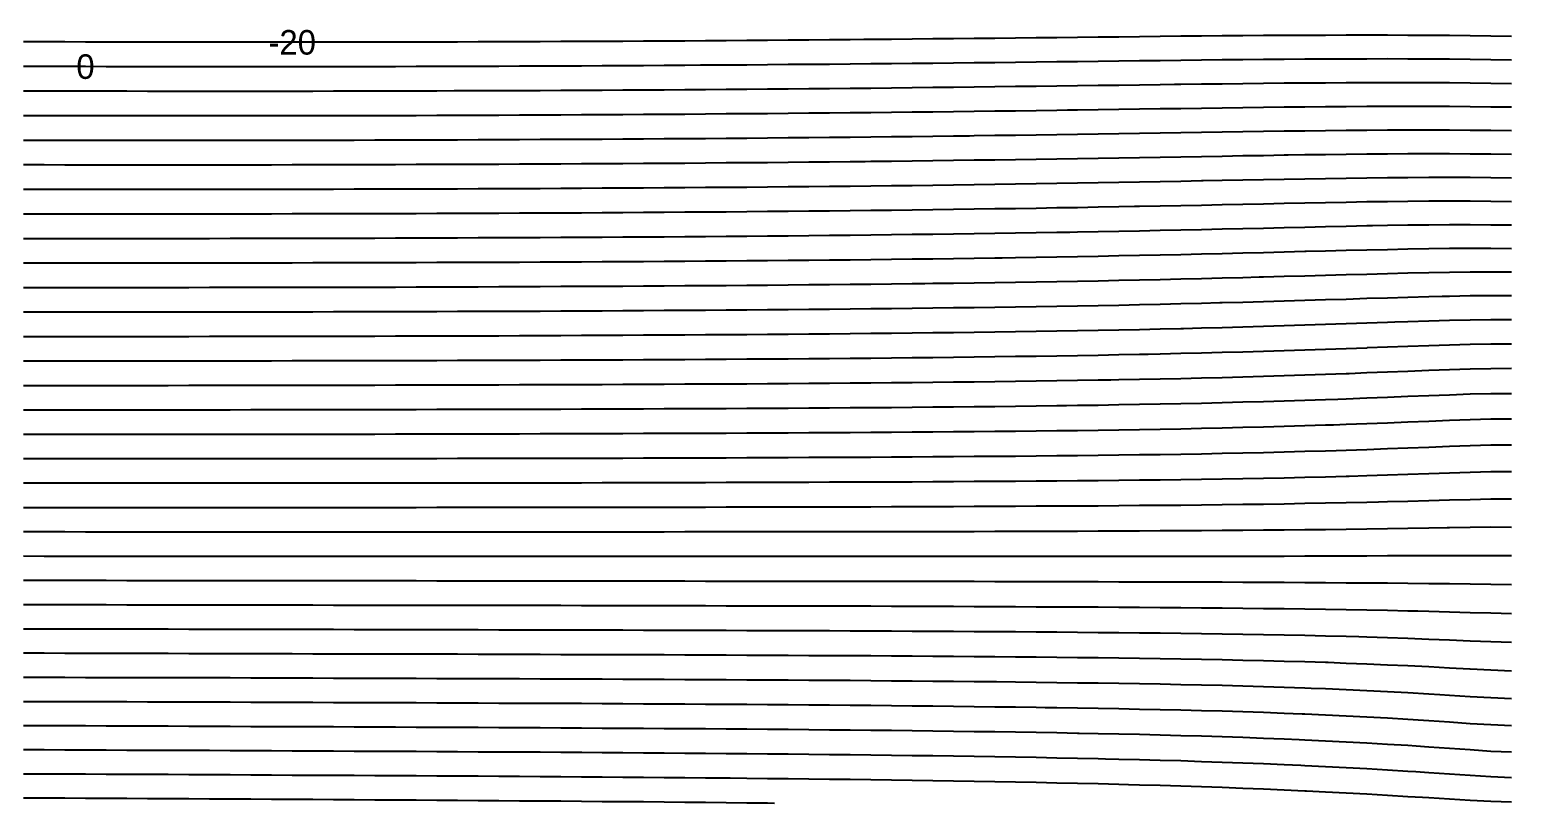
# Model space of a CAD drawing. Header units: metres. Extents: x 3386 to 5486, y 31 to 113.
# Drawn here: x 5334.9 to 5485.6, y 32.7 to 111.4 of the extents above; entities that cross this region are included whole.
import ezdxf
from ezdxf.enums import TextEntityAlignment as Align

# ---------------------------------------------------------------- set-up
doc = ezdxf.new("R2010")
doc.units = ezdxf.units.M
for name, color, linetype in [('Vs_-20', 7, 'Continuous'), ('Vs_0', 7, 'Continuous'), ('Vs_100', 7, 'Continuous'), ('Vs_120', 7, 'Continuous'), ('Vs_140', 7, 'Continuous'), ('Vs_160', 7, 'Continuous'), ('Vs_180', 7, 'Continuous'), ('Vs_20', 7, 'Continuous'), ('Vs_200', 7, 'Continuous'), ('Vs_220', 7, 'Continuous'), ('Vs_240', 7, 'Continuous'), ('Vs_260', 7, 'Continuous'), ('Vs_280', 7, 'Continuous'), ('Vs_300', 7, 'Continuous'), ('Vs_320', 7, 'Continuous'), ('Vs_340', 7, 'Continuous'), ('Vs_360', 7, 'Continuous'), ('Vs_380', 7, 'Continuous'), ('Vs_40', 7, 'Continuous'), ('Vs_400', 7, 'Continuous'), ('Vs_420', 7, 'Continuous'), ('Vs_440', 7, 'Continuous'), ('Vs_460', 7, 'Continuous'), ('Vs_480', 7, 'Continuous'), ('Vs_500', 7, 'Continuous'), ('Vs_520', 7, 'Continuous'), ('Vs_540', 7, 'Continuous'), ('Vs_560', 7, 'Continuous'), ('Vs_580', 7, 'Continuous'), ('Vs_60', 7, 'Continuous'), ('Vs_600', 7, 'Continuous'), ('Vs_80', 7, 'Continuous')]:
    doc.layers.add(name, color=color, linetype=linetype)

msp = doc.modelspace()

# ---------------------------------------------------------------- linework, layer by layer
at = {"layer": 'Vs_-20'}
msp.add_lwpolyline([(5485.6, 110.71), (5483.5, 110.75), (5481.4, 110.78), (5479.3, 110.8), (5477.2, 110.82), (5475.09, 110.83), (5472.99, 110.84), (5470.89, 110.84), (5468.79, 110.84), (5466.69, 110.83), (5464.59, 110.83), (5462.49, 110.81), (5460.39, 110.8), (5458.29, 110.78), (5456.18, 110.77), (5454.08, 110.75), (5451.98, 110.73), (5449.88, 110.71), (5447.78, 110.68), (5445.68, 110.66), (5443.58, 110.64), (5441.48, 110.61), (5439.38, 110.59), (5437.27, 110.57), (5435.17, 110.55), (5433.07, 110.52), (5430.97, 110.5), (5428.87, 110.48), (5426.77, 110.46), (5424.67, 110.44), (5422.57, 110.42), (5420.47, 110.4), (5419.77, 110.39), (5418.36, 110.38), (5416.26, 110.36), (5414.16, 110.34), (5412.06, 110.33), (5409.96, 110.31), (5407.86, 110.3), (5405.76, 110.28), (5403.66, 110.27), (5401.56, 110.25), (5399.45, 110.24), (5397.35, 110.23), (5395.25, 110.22), (5393.15, 110.21), (5391.05, 110.2), (5388.95, 110.19), (5386.85, 110.18), (5384.75, 110.17), (5382.65, 110.16), (5380.54, 110.16), (5378.44, 110.15), (5376.34, 110.14), (5374.24, 110.14), (5372.14, 110.13), (5370.04, 110.13), (5367.94, 110.13), (5365.84, 110.13), (5363.74, 110.12), (5361.64, 110.12), (5359.53, 110.12), (5357.43, 110.12), (5355.33, 110.12), (5353.23, 110.13), (5351.13, 110.13), (5349.03, 110.13), (5346.93, 110.13), (5344.83, 110.14), (5342.73, 110.14), (5340.62, 110.15), (5338.52, 110.16), (5336.42, 110.16), (5334.32, 110.17)], dxfattribs=at)
at = {"layer": 'Vs_0'}
msp.add_lwpolyline([(5485.6, 108.31), (5483.5, 108.35), (5481.4, 108.37), (5479.3, 108.4), (5477.2, 108.41), (5475.09, 108.42), (5472.99, 108.43), (5470.89, 108.42), (5468.79, 108.42), (5466.69, 108.41), (5464.59, 108.4), (5462.49, 108.38), (5460.39, 108.37), (5458.29, 108.35), (5456.18, 108.33), (5454.08, 108.3), (5451.98, 108.28), (5449.88, 108.25), (5447.78, 108.23), (5445.68, 108.2), (5443.58, 108.18), (5441.48, 108.15), (5439.38, 108.13), (5437.27, 108.1), (5435.17, 108.08), (5433.07, 108.05), (5430.97, 108.03), (5428.87, 108.01), (5426.77, 107.98), (5424.67, 107.96), (5422.57, 107.94), (5420.47, 107.92), (5418.36, 107.9), (5416.26, 107.88), (5414.16, 107.86), (5412.06, 107.85), (5409.96, 107.83), (5407.86, 107.81), (5405.76, 107.8), (5403.66, 107.78), (5403.17, 107.78), (5401.56, 107.77), (5399.45, 107.75), (5397.35, 107.74), (5395.25, 107.73), (5393.15, 107.72), (5391.05, 107.71), (5388.95, 107.7), (5386.85, 107.69), (5384.75, 107.68), (5382.65, 107.67), (5380.54, 107.66), (5378.44, 107.66), (5376.34, 107.65), (5374.24, 107.65), (5372.14, 107.64), (5370.04, 107.64), (5367.94, 107.63), (5365.84, 107.63), (5363.74, 107.63), (5361.64, 107.63), (5359.53, 107.63), (5357.43, 107.63), (5355.33, 107.63), (5353.23, 107.63), (5351.13, 107.63), (5349.03, 107.63), (5346.93, 107.63), (5344.83, 107.64), (5342.73, 107.64), (5340.62, 107.65), (5338.52, 107.65), (5336.42, 107.66), (5334.32, 107.66)], dxfattribs=at)
at = {"layer": 'Vs_100'}
msp.add_lwpolyline([(5485.6, 96.31), (5483.5, 96.34), (5481.4, 96.36), (5479.3, 96.37), (5477.2, 96.37), (5475.09, 96.35), (5472.99, 96.34), (5470.89, 96.31), (5468.79, 96.28), (5466.69, 96.25), (5464.59, 96.21), (5462.49, 96.18), (5460.39, 96.14), (5458.29, 96.1), (5456.18, 96.06), (5454.27, 96.02), (5454.08, 96.02), (5451.98, 95.98), (5449.88, 95.94), (5447.78, 95.9), (5445.68, 95.86), (5443.58, 95.82), (5441.48, 95.79), (5439.38, 95.75), (5437.27, 95.72), (5435.17, 95.69), (5433.07, 95.66), (5430.97, 95.63), (5428.87, 95.6), (5426.77, 95.57), (5424.67, 95.54), (5422.57, 95.52), (5420.47, 95.5), (5418.36, 95.47), (5416.26, 95.45), (5414.16, 95.43), (5412.06, 95.41), (5409.96, 95.39), (5407.86, 95.37), (5407.21, 95.37), (5405.76, 95.35), (5403.66, 95.34), (5401.56, 95.32), (5399.45, 95.31), (5397.35, 95.29), (5395.25, 95.28), (5393.15, 95.27), (5391.05, 95.26), (5388.95, 95.24), (5386.85, 95.23), (5384.75, 95.22), (5382.65, 95.21), (5380.54, 95.21), (5378.44, 95.2), (5376.34, 95.19), (5374.24, 95.18), (5372.14, 95.18), (5370.04, 95.17), (5367.94, 95.17), (5365.84, 95.16), (5363.74, 95.16), (5361.64, 95.15), (5359.53, 95.15), (5357.43, 95.15), (5355.33, 95.14), (5353.23, 95.14), (5351.13, 95.14), (5349.03, 95.14), (5346.93, 95.14), (5344.83, 95.14), (5342.73, 95.14), (5340.62, 95.14), (5338.52, 95.14), (5336.42, 95.15), (5334.32, 95.15)], dxfattribs=at)
at = {"layer": 'Vs_120'}
msp.add_lwpolyline([(5485.6, 93.91), (5483.5, 93.94), (5481.4, 93.96), (5479.3, 93.96), (5477.2, 93.95), (5475.09, 93.93), (5472.99, 93.91), (5470.89, 93.88), (5468.79, 93.84), (5466.69, 93.8), (5464.59, 93.76), (5462.49, 93.72), (5460.39, 93.67), (5458.29, 93.63), (5456.18, 93.59), (5454.08, 93.54), (5451.98, 93.5), (5449.88, 93.46), (5447.78, 93.42), (5447.29, 93.41), (5445.68, 93.38), (5443.58, 93.34), (5441.48, 93.3), (5439.38, 93.27), (5437.27, 93.23), (5435.17, 93.2), (5433.07, 93.17), (5430.97, 93.14), (5428.87, 93.11), (5426.77, 93.08), (5424.67, 93.05), (5422.57, 93.03), (5420.47, 93), (5418.36, 92.98), (5416.26, 92.96), (5414.16, 92.94), (5412.06, 92.92), (5409.96, 92.9), (5407.86, 92.88), (5405.76, 92.86), (5403.66, 92.84), (5401.56, 92.83), (5399.45, 92.81), (5397.35, 92.8), (5395.25, 92.79), (5393.15, 92.77), (5391.05, 92.76), (5389.38, 92.75), (5388.95, 92.75), (5386.85, 92.74), (5384.75, 92.73), (5382.65, 92.72), (5380.54, 92.71), (5378.44, 92.7), (5376.34, 92.7), (5374.24, 92.69), (5372.14, 92.68), (5370.04, 92.68), (5367.94, 92.67), (5365.84, 92.67), (5363.74, 92.66), (5361.64, 92.66), (5359.53, 92.65), (5357.43, 92.65), (5355.33, 92.65), (5353.23, 92.65), (5351.13, 92.65), (5349.03, 92.64), (5346.93, 92.64), (5344.83, 92.64), (5342.73, 92.64), (5340.62, 92.64), (5338.52, 92.65), (5336.42, 92.65), (5334.32, 92.65)], dxfattribs=at)
at = {"layer": 'Vs_140'}
msp.add_lwpolyline([(5485.6, 91.52), (5483.5, 91.54), (5481.4, 91.56), (5479.3, 91.55), (5477.2, 91.53), (5475.09, 91.51), (5472.99, 91.48), (5471.48, 91.45), (5470.89, 91.44), (5468.79, 91.39), (5466.69, 91.35), (5464.59, 91.3), (5462.49, 91.25), (5460.39, 91.2), (5458.29, 91.16), (5456.18, 91.11), (5454.08, 91.06), (5451.98, 91.01), (5449.88, 90.97), (5447.78, 90.93), (5445.68, 90.89), (5443.58, 90.85), (5441.48, 90.81), (5440.69, 90.79), (5439.38, 90.77), (5437.27, 90.74), (5435.17, 90.7), (5433.07, 90.67), (5430.97, 90.64), (5428.87, 90.61), (5426.77, 90.58), (5424.67, 90.56), (5422.57, 90.53), (5420.47, 90.51), (5418.36, 90.48), (5416.26, 90.46), (5414.16, 90.44), (5412.06, 90.42), (5409.96, 90.4), (5407.86, 90.38), (5405.76, 90.37), (5403.66, 90.35), (5401.56, 90.33), (5399.45, 90.32), (5397.35, 90.31), (5395.25, 90.29), (5393.15, 90.28), (5391.05, 90.27), (5388.95, 90.26), (5386.85, 90.25), (5384.75, 90.24), (5382.65, 90.23), (5380.54, 90.22), (5378.44, 90.21), (5376.34, 90.2), (5374.24, 90.2), (5372.14, 90.19), (5370.04, 90.18), (5367.94, 90.18), (5365.84, 90.17), (5363.74, 90.17), (5361.64, 90.16), (5359.53, 90.16), (5357.43, 90.16), (5355.33, 90.16), (5353.23, 90.15), (5351.13, 90.15), (5349.03, 90.15), (5346.93, 90.15), (5344.83, 90.15), (5342.73, 90.15), (5340.62, 90.15), (5338.52, 90.15), (5336.42, 90.15), (5334.32, 90.15)], dxfattribs=at)
at = {"layer": 'Vs_160'}
msp.add_lwpolyline([(5485.6, 89.12), (5483.5, 89.15), (5481.4, 89.15), (5479.3, 89.14), (5477.2, 89.11), (5475.09, 89.08), (5472.99, 89.03), (5470.89, 88.99), (5468.79, 88.94), (5466.69, 88.88), (5464.75, 88.83), (5464.59, 88.83), (5462.49, 88.78), (5460.39, 88.72), (5458.29, 88.67), (5456.18, 88.62), (5454.08, 88.57), (5451.98, 88.52), (5449.88, 88.48), (5447.78, 88.43), (5445.68, 88.39), (5443.58, 88.35), (5441.48, 88.31), (5439.38, 88.27), (5437.27, 88.24), (5435.17, 88.2), (5433.82, 88.18), (5433.07, 88.17), (5430.97, 88.14), (5428.87, 88.11), (5426.77, 88.08), (5424.67, 88.06), (5422.57, 88.03), (5420.47, 88.01), (5418.36, 87.98), (5416.26, 87.96), (5414.16, 87.94), (5412.06, 87.92), (5409.96, 87.9), (5407.86, 87.89), (5405.76, 87.87), (5403.66, 87.85), (5401.56, 87.84), (5399.45, 87.82), (5397.35, 87.81), (5395.25, 87.8), (5393.15, 87.79), (5391.05, 87.77), (5388.95, 87.76), (5386.85, 87.75), (5384.75, 87.74), (5382.65, 87.73), (5380.54, 87.73), (5378.44, 87.72), (5376.34, 87.71), (5374.24, 87.7), (5372.14, 87.7), (5370.04, 87.69), (5367.94, 87.69), (5365.84, 87.68), (5363.74, 87.68), (5361.64, 87.67), (5359.53, 87.67), (5357.43, 87.66), (5355.33, 87.66), (5353.23, 87.66), (5351.13, 87.66), (5349.03, 87.66), (5346.93, 87.65), (5344.83, 87.65), (5342.73, 87.65), (5340.62, 87.65), (5338.52, 87.65), (5336.42, 87.66), (5334.32, 87.66)], dxfattribs=at)
at = {"layer": 'Vs_180'}
msp.add_lwpolyline([(5485.6, 86.73), (5483.5, 86.75), (5481.4, 86.74), (5479.3, 86.71), (5477.2, 86.68), (5475.09, 86.63), (5472.99, 86.58), (5470.89, 86.52), (5468.79, 86.47), (5466.69, 86.41), (5464.59, 86.35), (5462.49, 86.29), (5460.39, 86.23), (5459.97, 86.22), (5458.29, 86.18), (5456.18, 86.12), (5454.08, 86.07), (5451.98, 86.02), (5449.88, 85.97), (5447.78, 85.93), (5445.68, 85.88), (5443.58, 85.84), (5441.48, 85.8), (5439.38, 85.77), (5437.27, 85.73), (5435.17, 85.7), (5433.07, 85.66), (5430.97, 85.63), (5428.87, 85.6), (5426.77, 85.58), (5425.97, 85.57), (5424.67, 85.55), (5422.57, 85.53), (5420.47, 85.5), (5418.36, 85.48), (5416.26, 85.46), (5414.16, 85.44), (5412.06, 85.42), (5409.96, 85.4), (5407.86, 85.39), (5405.76, 85.37), (5403.66, 85.36), (5401.56, 85.34), (5399.45, 85.33), (5397.35, 85.31), (5395.25, 85.3), (5393.15, 85.29), (5391.05, 85.28), (5388.95, 85.27), (5386.85, 85.26), (5384.75, 85.25), (5382.65, 85.24), (5380.54, 85.23), (5378.44, 85.22), (5376.34, 85.22), (5374.24, 85.21), (5372.14, 85.2), (5370.04, 85.2), (5367.94, 85.19), (5365.84, 85.19), (5363.74, 85.18), (5361.64, 85.18), (5359.53, 85.18), (5357.43, 85.17), (5355.33, 85.17), (5353.23, 85.17), (5351.13, 85.16), (5349.03, 85.16), (5346.93, 85.16), (5344.83, 85.16), (5342.73, 85.16), (5340.62, 85.16), (5338.52, 85.16), (5336.42, 85.16), (5334.32, 85.16)], dxfattribs=at)
at = {"layer": 'Vs_20'}
msp.add_lwpolyline([(5485.6, 105.91), (5483.5, 105.94), (5481.4, 105.97), (5479.3, 105.99), (5477.2, 106), (5475.09, 106.01), (5472.99, 106.01), (5470.89, 106.01), (5468.79, 106), (5466.69, 105.98), (5464.59, 105.97), (5462.49, 105.95), (5460.39, 105.93), (5458.29, 105.91), (5456.18, 105.88), (5454.08, 105.85), (5451.98, 105.83), (5451.35, 105.82), (5449.88, 105.8), (5447.78, 105.77), (5445.68, 105.74), (5443.58, 105.72), (5441.48, 105.69), (5439.38, 105.66), (5437.27, 105.63), (5435.17, 105.61), (5433.07, 105.58), (5430.97, 105.56), (5428.87, 105.53), (5426.77, 105.51), (5424.67, 105.48), (5422.57, 105.46), (5420.47, 105.44), (5418.36, 105.42), (5416.26, 105.4), (5414.16, 105.38), (5412.06, 105.36), (5409.96, 105.34), (5407.86, 105.33), (5405.76, 105.31), (5403.66, 105.3), (5401.56, 105.28), (5399.45, 105.27), (5397.35, 105.25), (5395.25, 105.24), (5393.15, 105.23), (5391.05, 105.22), (5388.95, 105.21), (5386.85, 105.2), (5384.75, 105.19), (5382.65, 105.18), (5380.54, 105.17), (5378.44, 105.17), (5378.12, 105.17), (5376.34, 105.16), (5374.24, 105.15), (5372.14, 105.15), (5370.04, 105.14), (5367.94, 105.14), (5365.84, 105.14), (5363.74, 105.13), (5361.64, 105.13), (5359.53, 105.13), (5357.43, 105.13), (5355.33, 105.13), (5353.23, 105.13), (5351.13, 105.13), (5349.03, 105.13), (5346.93, 105.13), (5344.83, 105.14), (5342.73, 105.14), (5340.62, 105.14), (5338.52, 105.15), (5336.42, 105.15), (5334.32, 105.16)], dxfattribs=at)
at = {"layer": 'Vs_200'}
msp.add_lwpolyline([(5485.6, 84.33), (5483.5, 84.34), (5481.4, 84.32), (5479.3, 84.28), (5478.57, 84.26), (5477.2, 84.23), (5475.09, 84.17), (5472.99, 84.11), (5470.89, 84.05), (5468.79, 83.98), (5466.69, 83.92), (5464.59, 83.85), (5462.49, 83.79), (5460.39, 83.73), (5458.29, 83.67), (5456.18, 83.61), (5455.96, 83.61), (5454.08, 83.56), (5451.98, 83.51), (5449.88, 83.46), (5447.78, 83.41), (5445.68, 83.37), (5443.58, 83.33), (5441.48, 83.29), (5439.38, 83.25), (5437.27, 83.22), (5435.17, 83.19), (5433.07, 83.15), (5430.97, 83.12), (5428.87, 83.1), (5426.77, 83.07), (5424.67, 83.04), (5422.57, 83.02), (5420.47, 83), (5418.36, 82.98), (5416.26, 82.96), (5416.03, 82.95), (5414.16, 82.94), (5412.06, 82.92), (5409.96, 82.9), (5407.86, 82.89), (5405.76, 82.87), (5403.66, 82.86), (5401.56, 82.84), (5399.45, 82.83), (5397.35, 82.82), (5395.25, 82.81), (5393.15, 82.79), (5391.05, 82.78), (5388.95, 82.77), (5386.85, 82.76), (5384.75, 82.76), (5382.65, 82.75), (5380.54, 82.74), (5378.44, 82.73), (5376.34, 82.72), (5374.24, 82.72), (5372.14, 82.71), (5370.04, 82.71), (5367.94, 82.7), (5365.84, 82.7), (5363.74, 82.69), (5361.64, 82.69), (5359.53, 82.68), (5357.43, 82.68), (5355.33, 82.68), (5353.23, 82.68), (5351.13, 82.67), (5349.03, 82.67), (5346.93, 82.67), (5344.83, 82.67), (5342.73, 82.67), (5340.62, 82.67), (5338.52, 82.67), (5336.42, 82.67), (5334.32, 82.67)], dxfattribs=at)
at = {"layer": 'Vs_220'}
msp.add_lwpolyline([(5485.6, 81.9), (5483.5, 81.9), (5481.4, 81.87), (5479.3, 81.82), (5477.2, 81.76), (5475.09, 81.69), (5473.76, 81.65), (5472.99, 81.62), (5470.89, 81.55), (5468.79, 81.48), (5466.69, 81.41), (5464.59, 81.34), (5462.49, 81.27), (5460.39, 81.21), (5458.29, 81.15), (5456.18, 81.09), (5454.08, 81.04), (5452.28, 80.99), (5451.98, 80.99), (5449.88, 80.94), (5447.78, 80.89), (5445.68, 80.85), (5443.58, 80.81), (5441.48, 80.77), (5439.38, 80.73), (5437.27, 80.7), (5435.17, 80.67), (5433.07, 80.64), (5430.97, 80.61), (5428.87, 80.58), (5426.77, 80.56), (5424.67, 80.53), (5422.57, 80.51), (5420.47, 80.49), (5418.36, 80.47), (5416.26, 80.45), (5414.16, 80.43), (5412.06, 80.42), (5409.96, 80.4), (5407.86, 80.38), (5405.76, 80.37), (5403.66, 80.36), (5401.56, 80.34), (5401.41, 80.34), (5399.45, 80.33), (5397.35, 80.32), (5395.25, 80.31), (5393.15, 80.3), (5391.05, 80.29), (5388.95, 80.28), (5386.85, 80.27), (5384.75, 80.26), (5382.65, 80.25), (5380.54, 80.25), (5378.44, 80.24), (5376.34, 80.23), (5374.24, 80.23), (5372.14, 80.22), (5370.04, 80.21), (5367.94, 80.21), (5365.84, 80.21), (5363.74, 80.2), (5361.64, 80.2), (5359.53, 80.19), (5357.43, 80.19), (5355.33, 80.19), (5353.23, 80.19), (5351.13, 80.18), (5349.03, 80.18), (5346.93, 80.18), (5344.83, 80.18), (5342.73, 80.18), (5340.62, 80.18), (5338.52, 80.18), (5336.42, 80.18), (5334.32, 80.18)], dxfattribs=at)
at = {"layer": 'Vs_240'}
msp.add_lwpolyline([(5485.6, 79.43), (5483.5, 79.43), (5481.4, 79.39), (5479.3, 79.33), (5477.2, 79.26), (5475.09, 79.19), (5472.99, 79.11), (5470.95, 79.04), (5470.89, 79.03), (5468.79, 78.96), (5466.69, 78.88), (5464.59, 78.81), (5462.49, 78.74), (5460.39, 78.68), (5458.29, 78.62), (5456.18, 78.56), (5454.08, 78.51), (5451.98, 78.46), (5449.88, 78.41), (5448.67, 78.38), (5447.78, 78.36), (5445.68, 78.32), (5443.58, 78.28), (5441.48, 78.24), (5439.38, 78.21), (5437.27, 78.18), (5435.17, 78.15), (5433.07, 78.12), (5430.97, 78.09), (5428.87, 78.07), (5426.77, 78.04), (5424.67, 78.02), (5422.57, 78), (5420.47, 77.98), (5418.36, 77.96), (5416.26, 77.94), (5414.16, 77.92), (5412.06, 77.91), (5409.96, 77.89), (5407.86, 77.88), (5405.76, 77.87), (5403.66, 77.85), (5401.56, 77.84), (5399.45, 77.83), (5397.35, 77.82), (5395.25, 77.81), (5393.15, 77.8), (5391.05, 77.79), (5388.95, 77.78), (5386.85, 77.77), (5384.75, 77.77), (5382.65, 77.76), (5380.54, 77.75), (5378.44, 77.75), (5376.34, 77.74), (5374.24, 77.73), (5372.14, 77.73), (5372.11, 77.73), (5370.04, 77.72), (5367.94, 77.72), (5365.84, 77.71), (5363.74, 77.71), (5361.64, 77.71), (5359.53, 77.7), (5357.43, 77.7), (5355.33, 77.7), (5353.23, 77.7), (5351.13, 77.69), (5349.03, 77.69), (5346.93, 77.69), (5344.83, 77.69), (5342.73, 77.69), (5340.62, 77.69), (5338.52, 77.69), (5336.42, 77.69), (5334.32, 77.69)], dxfattribs=at)
at = {"layer": 'Vs_260'}
msp.add_lwpolyline([(5485.6, 76.93), (5483.5, 76.92), (5481.4, 76.88), (5479.3, 76.81), (5477.2, 76.74), (5475.09, 76.65), (5472.99, 76.57), (5470.89, 76.49), (5469.1, 76.42), (5468.79, 76.41), (5466.69, 76.33), (5464.59, 76.26), (5462.49, 76.19), (5460.39, 76.13), (5458.29, 76.07), (5456.18, 76.01), (5454.08, 75.96), (5451.98, 75.91), (5449.88, 75.87), (5447.78, 75.82), (5445.68, 75.78), (5444.86, 75.77), (5443.58, 75.75), (5441.48, 75.71), (5439.38, 75.68), (5437.27, 75.65), (5435.17, 75.62), (5433.07, 75.59), (5430.97, 75.57), (5428.87, 75.55), (5426.77, 75.52), (5424.67, 75.5), (5422.57, 75.48), (5420.47, 75.46), (5418.36, 75.45), (5416.26, 75.43), (5414.16, 75.42), (5412.06, 75.4), (5409.96, 75.39), (5407.86, 75.37), (5405.76, 75.36), (5403.66, 75.35), (5401.56, 75.34), (5399.45, 75.33), (5397.35, 75.32), (5395.25, 75.31), (5393.15, 75.3), (5391.05, 75.29), (5388.95, 75.29), (5386.85, 75.28), (5384.75, 75.27), (5382.65, 75.26), (5380.54, 75.26), (5378.44, 75.25), (5376.34, 75.25), (5374.24, 75.24), (5372.14, 75.24), (5370.04, 75.23), (5367.94, 75.23), (5365.84, 75.23), (5363.74, 75.22), (5361.64, 75.22), (5359.53, 75.22), (5357.43, 75.21), (5355.33, 75.21), (5353.23, 75.21), (5351.13, 75.21), (5349.03, 75.2), (5346.93, 75.2), (5344.83, 75.2), (5342.73, 75.2), (5340.62, 75.2), (5338.52, 75.2), (5336.42, 75.2), (5334.32, 75.2)], dxfattribs=at)
at = {"layer": 'Vs_280'}
msp.add_lwpolyline([(5485.6, 74.38), (5483.5, 74.37), (5481.4, 74.33), (5479.3, 74.25), (5477.2, 74.17), (5475.09, 74.09), (5472.99, 74), (5470.89, 73.92), (5468.79, 73.84), (5467.96, 73.81), (5466.69, 73.76), (5464.59, 73.69), (5462.49, 73.63), (5460.39, 73.56), (5458.29, 73.51), (5456.18, 73.45), (5454.08, 73.4), (5451.98, 73.36), (5449.88, 73.31), (5447.78, 73.27), (5445.68, 73.24), (5443.58, 73.2), (5441.48, 73.17), (5440.38, 73.16), (5439.38, 73.14), (5437.27, 73.11), (5435.17, 73.09), (5433.07, 73.06), (5430.97, 73.04), (5428.87, 73.02), (5426.77, 73), (5424.67, 72.98), (5422.57, 72.96), (5420.47, 72.95), (5418.36, 72.93), (5416.26, 72.92), (5414.16, 72.9), (5412.06, 72.89), (5409.96, 72.88), (5407.86, 72.87), (5405.76, 72.86), (5403.66, 72.85), (5401.56, 72.84), (5399.45, 72.83), (5397.35, 72.82), (5395.25, 72.81), (5393.15, 72.8), (5391.05, 72.8), (5388.95, 72.79), (5386.85, 72.78), (5384.75, 72.78), (5382.65, 72.77), (5380.54, 72.77), (5378.44, 72.76), (5376.34, 72.76), (5374.24, 72.75), (5372.14, 72.75), (5370.04, 72.74), (5367.94, 72.74), (5365.84, 72.74), (5363.74, 72.73), (5361.64, 72.73), (5359.53, 72.73), (5357.43, 72.73), (5355.33, 72.72), (5353.23, 72.72), (5351.13, 72.72), (5349.03, 72.72), (5346.93, 72.72), (5344.83, 72.72), (5342.73, 72.72), (5340.62, 72.71), (5338.52, 72.71), (5336.42, 72.71), (5334.32, 72.71)], dxfattribs=at)
at = {"layer": 'Vs_300'}
msp.add_lwpolyline([(5485.6, 71.79), (5483.5, 71.78), (5481.4, 71.73), (5479.3, 71.65), (5477.2, 71.57), (5475.09, 71.48), (5472.99, 71.4), (5470.89, 71.32), (5468.79, 71.24), (5467.5, 71.2), (5466.69, 71.17), (5464.59, 71.1), (5462.49, 71.04), (5460.39, 70.98), (5458.29, 70.93), (5456.18, 70.88), (5454.08, 70.83), (5451.98, 70.79), (5449.88, 70.75), (5447.78, 70.72), (5445.68, 70.68), (5443.58, 70.65), (5441.48, 70.62), (5439.38, 70.6), (5437.27, 70.57), (5435.17, 70.55), (5434.33, 70.54), (5433.07, 70.53), (5430.97, 70.51), (5428.87, 70.49), (5426.77, 70.47), (5424.67, 70.46), (5422.57, 70.44), (5420.47, 70.43), (5418.36, 70.42), (5416.26, 70.4), (5414.16, 70.39), (5412.06, 70.38), (5409.96, 70.37), (5407.86, 70.36), (5405.76, 70.35), (5403.66, 70.34), (5401.56, 70.33), (5399.45, 70.33), (5397.35, 70.32), (5395.25, 70.31), (5393.15, 70.3), (5391.05, 70.3), (5388.95, 70.29), (5386.85, 70.29), (5384.75, 70.28), (5382.65, 70.28), (5380.54, 70.27), (5378.44, 70.27), (5376.34, 70.26), (5374.24, 70.26), (5372.14, 70.26), (5370.04, 70.25), (5367.94, 70.25), (5365.84, 70.25), (5363.74, 70.25), (5361.64, 70.24), (5359.53, 70.24), (5357.43, 70.24), (5355.33, 70.24), (5353.23, 70.24), (5351.13, 70.23), (5349.03, 70.23), (5346.93, 70.23), (5344.83, 70.23), (5342.73, 70.23), (5340.62, 70.23), (5338.52, 70.23), (5336.42, 70.23), (5334.32, 70.23)], dxfattribs=at)
at = {"layer": 'Vs_320'}
msp.add_lwpolyline([(5485.6, 69.15), (5483.5, 69.14), (5481.4, 69.08), (5479.3, 69.01), (5477.2, 68.92), (5475.09, 68.84), (5472.99, 68.76), (5470.89, 68.69), (5468.79, 68.61), (5467.8, 68.58), (5466.69, 68.55), (5464.59, 68.49), (5462.49, 68.43), (5460.39, 68.38), (5458.29, 68.33), (5456.18, 68.29), (5454.08, 68.25), (5451.98, 68.21), (5449.88, 68.18), (5447.78, 68.15), (5445.68, 68.12), (5443.58, 68.1), (5441.48, 68.07), (5439.38, 68.05), (5437.27, 68.03), (5435.17, 68.01), (5433.07, 67.99), (5430.97, 67.98), (5428.87, 67.96), (5426.77, 67.95), (5424.67, 67.93), (5424.24, 67.93), (5422.57, 67.92), (5420.47, 67.91), (5418.36, 67.9), (5416.26, 67.89), (5414.16, 67.88), (5412.06, 67.87), (5409.96, 67.86), (5407.86, 67.85), (5405.76, 67.84), (5403.66, 67.84), (5401.56, 67.83), (5399.45, 67.82), (5397.35, 67.82), (5395.25, 67.81), (5393.15, 67.81), (5391.05, 67.8), (5388.95, 67.8), (5386.85, 67.79), (5384.75, 67.79), (5382.65, 67.78), (5380.54, 67.78), (5378.44, 67.78), (5376.34, 67.77), (5374.24, 67.77), (5372.14, 67.77), (5370.04, 67.77), (5367.94, 67.76), (5365.84, 67.76), (5363.74, 67.76), (5361.64, 67.76), (5359.53, 67.76), (5357.43, 67.75), (5355.33, 67.75), (5353.23, 67.75), (5351.13, 67.75), (5349.03, 67.75), (5346.93, 67.75), (5344.83, 67.75), (5342.73, 67.75), (5340.62, 67.75), (5338.52, 67.75), (5336.42, 67.75), (5334.32, 67.75)], dxfattribs=at)
at = {"layer": 'Vs_340'}
msp.add_lwpolyline([(5485.6, 66.43), (5483.5, 66.43), (5481.4, 66.37), (5479.3, 66.3), (5477.2, 66.23), (5475.09, 66.16), (5472.99, 66.09), (5470.89, 66.02), (5469.12, 65.97), (5468.79, 65.96), (5466.69, 65.9), (5464.59, 65.85), (5462.49, 65.81), (5460.39, 65.76), (5458.29, 65.72), (5456.18, 65.69), (5454.08, 65.66), (5451.98, 65.63), (5449.88, 65.6), (5447.78, 65.58), (5445.68, 65.55), (5443.58, 65.53), (5441.48, 65.51), (5439.38, 65.5), (5437.27, 65.48), (5435.17, 65.46), (5433.07, 65.45), (5430.97, 65.44), (5428.87, 65.43), (5426.77, 65.41), (5424.67, 65.4), (5422.57, 65.39), (5420.47, 65.38), (5418.36, 65.38), (5416.26, 65.37), (5414.16, 65.36), (5412.06, 65.35), (5409.96, 65.35), (5407.86, 65.34), (5405.76, 65.34), (5403.66, 65.33), (5401.56, 65.32), (5399.45, 65.32), (5397.74, 65.32), (5397.35, 65.32), (5395.25, 65.31), (5393.15, 65.31), (5391.05, 65.3), (5388.95, 65.3), (5386.85, 65.3), (5384.75, 65.29), (5382.65, 65.29), (5380.54, 65.29), (5378.44, 65.29), (5376.34, 65.28), (5374.24, 65.28), (5372.14, 65.28), (5370.04, 65.28), (5367.94, 65.28), (5365.84, 65.28), (5363.74, 65.27), (5361.64, 65.27), (5359.53, 65.27), (5357.43, 65.27), (5355.33, 65.27), (5353.23, 65.27), (5351.13, 65.27), (5349.03, 65.27), (5346.93, 65.27), (5344.83, 65.27), (5342.73, 65.27), (5340.62, 65.27), (5338.52, 65.27), (5336.42, 65.27), (5334.32, 65.27)], dxfattribs=at)
at = {"layer": 'Vs_360'}
msp.add_lwpolyline([(5485.6, 63.65), (5483.5, 63.65), (5481.4, 63.6), (5479.3, 63.55), (5477.2, 63.49), (5475.09, 63.43), (5472.99, 63.38), (5472.09, 63.36), (5470.89, 63.33), (5468.79, 63.28), (5466.69, 63.24), (5464.59, 63.2), (5462.49, 63.16), (5460.39, 63.13), (5458.29, 63.1), (5456.18, 63.08), (5454.08, 63.05), (5451.98, 63.03), (5449.88, 63.01), (5447.78, 63), (5445.68, 62.98), (5443.58, 62.96), (5441.48, 62.95), (5439.38, 62.94), (5437.27, 62.93), (5435.17, 62.92), (5433.07, 62.91), (5430.97, 62.9), (5428.87, 62.89), (5426.77, 62.88), (5424.67, 62.87), (5422.57, 62.87), (5420.47, 62.86), (5418.36, 62.85), (5416.26, 62.85), (5414.16, 62.84), (5412.06, 62.84), (5409.96, 62.84), (5407.86, 62.83), (5405.76, 62.83), (5403.66, 62.82), (5401.56, 62.82), (5399.45, 62.82), (5397.35, 62.81), (5395.25, 62.81), (5393.15, 62.81), (5391.05, 62.81), (5388.95, 62.8), (5386.85, 62.8), (5384.75, 62.8), (5382.65, 62.8), (5380.54, 62.8), (5378.44, 62.8), (5376.34, 62.8), (5374.24, 62.79), (5372.14, 62.79), (5370.04, 62.79), (5367.94, 62.79), (5365.84, 62.79), (5363.74, 62.79), (5361.64, 62.79), (5359.53, 62.79), (5357.43, 62.79), (5355.33, 62.79), (5353.23, 62.79), (5351.13, 62.79), (5349.03, 62.79), (5346.93, 62.79), (5344.83, 62.79), (5342.73, 62.79), (5340.62, 62.79), (5338.52, 62.79), (5336.42, 62.79), (5334.32, 62.79)], dxfattribs=at)
at = {"layer": 'Vs_380'}
msp.add_lwpolyline([(5485.6, 60.79), (5483.5, 60.8), (5481.4, 60.78), (5479.3, 60.75), (5479.07, 60.74), (5477.2, 60.71), (5475.09, 60.67), (5472.99, 60.64), (5470.89, 60.61), (5468.79, 60.58), (5466.69, 60.55), (5464.59, 60.53), (5462.49, 60.51), (5460.39, 60.49), (5458.29, 60.47), (5456.18, 60.46), (5454.08, 60.44), (5451.98, 60.43), (5449.88, 60.42), (5447.78, 60.41), (5445.68, 60.4), (5443.58, 60.39), (5441.48, 60.38), (5439.38, 60.38), (5437.27, 60.37), (5435.17, 60.36), (5433.07, 60.36), (5430.97, 60.35), (5428.87, 60.35), (5426.77, 60.35), (5424.67, 60.34), (5422.57, 60.34), (5420.47, 60.34), (5418.36, 60.33), (5416.26, 60.33), (5414.16, 60.33), (5412.06, 60.32), (5409.96, 60.32), (5407.86, 60.32), (5405.76, 60.32), (5403.66, 60.32), (5401.56, 60.32), (5399.45, 60.31), (5397.35, 60.31), (5395.25, 60.31), (5393.15, 60.31), (5391.05, 60.31), (5388.95, 60.31), (5386.85, 60.31), (5384.75, 60.31), (5382.65, 60.31), (5380.54, 60.31), (5378.44, 60.31), (5376.34, 60.31), (5374.24, 60.31), (5372.14, 60.31), (5370.04, 60.31), (5367.94, 60.31), (5365.84, 60.31), (5363.74, 60.31), (5361.64, 60.31), (5359.53, 60.31), (5357.43, 60.31), (5355.33, 60.31), (5353.23, 60.31), (5351.13, 60.31), (5349.03, 60.31), (5346.93, 60.31), (5344.83, 60.31), (5342.73, 60.31), (5340.62, 60.31), (5338.52, 60.32), (5336.42, 60.32), (5334.32, 60.32)], dxfattribs=at)
at = {"layer": 'Vs_40'}
msp.add_lwpolyline([(5485.6, 103.51), (5483.5, 103.54), (5481.4, 103.57), (5479.3, 103.58), (5477.2, 103.59), (5475.09, 103.6), (5472.99, 103.6), (5470.89, 103.59), (5468.79, 103.57), (5466.69, 103.56), (5464.59, 103.54), (5462.49, 103.51), (5460.39, 103.49), (5458.29, 103.46), (5456.18, 103.43), (5454.08, 103.4), (5451.98, 103.37), (5449.88, 103.34), (5447.78, 103.31), (5445.68, 103.28), (5443.58, 103.25), (5441.48, 103.22), (5440.48, 103.21), (5439.38, 103.19), (5437.27, 103.16), (5435.17, 103.13), (5433.07, 103.11), (5430.97, 103.08), (5428.87, 103.05), (5426.77, 103.03), (5424.67, 103), (5422.57, 102.98), (5420.47, 102.96), (5418.36, 102.94), (5416.26, 102.92), (5414.16, 102.9), (5412.06, 102.88), (5409.96, 102.86), (5407.86, 102.84), (5405.76, 102.83), (5403.66, 102.81), (5401.56, 102.79), (5399.45, 102.78), (5397.35, 102.77), (5395.25, 102.75), (5393.15, 102.74), (5391.05, 102.73), (5388.95, 102.72), (5386.85, 102.71), (5384.75, 102.7), (5382.65, 102.69), (5380.54, 102.68), (5378.44, 102.67), (5376.34, 102.67), (5374.24, 102.66), (5372.14, 102.66), (5370.04, 102.65), (5367.94, 102.65), (5365.84, 102.64), (5363.74, 102.64), (5361.64, 102.64), (5359.53, 102.63), (5357.43, 102.63), (5355.33, 102.63), (5353.23, 102.63), (5351.13, 102.63), (5349.03, 102.63), (5346.93, 102.63), (5344.83, 102.64), (5342.73, 102.64), (5340.62, 102.64), (5338.52, 102.65), (5336.42, 102.65), (5334.32, 102.66)], dxfattribs=at)
at = {"layer": 'Vs_400'}
msp.add_lwpolyline([(5485.6, 57.89), (5483.5, 57.91), (5481.4, 57.91), (5479.3, 57.91), (5477.2, 57.9), (5475.09, 57.89), (5472.99, 57.88), (5470.89, 57.87), (5468.79, 57.86), (5466.69, 57.85), (5464.59, 57.85), (5462.49, 57.84), (5460.39, 57.84), (5458.29, 57.83), (5456.18, 57.83), (5454.08, 57.83), (5451.98, 57.82), (5449.88, 57.82), (5447.78, 57.82), (5445.68, 57.82), (5443.58, 57.82), (5441.48, 57.81), (5439.38, 57.81), (5437.27, 57.81), (5435.17, 57.81), (5433.07, 57.81), (5430.97, 57.81), (5428.87, 57.81), (5426.77, 57.81), (5424.67, 57.81), (5422.57, 57.81), (5420.47, 57.81), (5418.36, 57.81), (5416.26, 57.81), (5414.16, 57.81), (5412.06, 57.81), (5409.96, 57.81), (5407.86, 57.81), (5405.76, 57.81), (5403.66, 57.81), (5401.56, 57.81), (5399.45, 57.81), (5397.35, 57.81), (5395.25, 57.81), (5393.15, 57.81), (5391.05, 57.81), (5388.95, 57.81), (5386.85, 57.82), (5384.75, 57.82), (5382.65, 57.82), (5380.54, 57.82), (5378.44, 57.82), (5376.34, 57.82), (5374.24, 57.82), (5372.14, 57.82), (5370.04, 57.82), (5367.94, 57.82), (5365.84, 57.82), (5363.74, 57.83), (5361.64, 57.83), (5359.53, 57.83), (5357.43, 57.83), (5355.33, 57.83), (5353.23, 57.83), (5351.13, 57.83), (5349.03, 57.83), (5346.93, 57.84), (5344.83, 57.84), (5342.73, 57.84), (5340.62, 57.84), (5338.52, 57.84), (5336.42, 57.84), (5334.32, 57.85)], dxfattribs=at)
at = {"layer": 'Vs_420'}
msp.add_lwpolyline([(5485.6, 54.95), (5483.5, 54.99), (5481.4, 55.02), (5479.3, 55.04), (5477.2, 55.06), (5475.09, 55.08), (5472.99, 55.1), (5470.89, 55.12), (5468.79, 55.13), (5466.69, 55.15), (5464.59, 55.16), (5462.49, 55.17), (5460.39, 55.18), (5458.29, 55.19), (5456.18, 55.2), (5454.08, 55.21), (5451.98, 55.21), (5449.88, 55.22), (5447.78, 55.23), (5445.68, 55.23), (5443.58, 55.24), (5441.48, 55.24), (5439.38, 55.25), (5437.27, 55.25), (5435.17, 55.26), (5433.07, 55.26), (5430.97, 55.27), (5428.87, 55.27), (5426.77, 55.27), (5424.67, 55.28), (5422.57, 55.28), (5420.47, 55.28), (5418.36, 55.29), (5416.26, 55.29), (5414.16, 55.29), (5412.06, 55.29), (5409.96, 55.3), (5407.86, 55.3), (5405.76, 55.3), (5403.66, 55.3), (5401.56, 55.31), (5399.45, 55.31), (5397.35, 55.31), (5395.25, 55.31), (5393.15, 55.32), (5391.05, 55.32), (5388.95, 55.32), (5386.85, 55.32), (5384.75, 55.33), (5382.65, 55.33), (5380.54, 55.33), (5378.44, 55.33), (5376.34, 55.33), (5374.24, 55.34), (5372.14, 55.34), (5370.04, 55.34), (5367.94, 55.34), (5365.84, 55.34), (5363.74, 55.35), (5361.64, 55.35), (5359.53, 55.35), (5357.43, 55.35), (5355.33, 55.35), (5353.23, 55.36), (5351.13, 55.36), (5349.03, 55.36), (5346.93, 55.36), (5344.83, 55.36), (5342.73, 55.37), (5340.62, 55.37), (5338.52, 55.37), (5336.42, 55.37), (5334.32, 55.38)], dxfattribs=at)
at = {"layer": 'Vs_440'}
msp.add_lwpolyline([(5485.6, 52.01), (5483.5, 52.06), (5481.4, 52.11), (5479.3, 52.17), (5477.2, 52.23), (5476.1, 52.25), (5475.09, 52.28), (5472.99, 52.32), (5470.89, 52.36), (5468.79, 52.4), (5466.69, 52.44), (5464.59, 52.47), (5462.49, 52.49), (5460.39, 52.52), (5458.29, 52.54), (5456.18, 52.56), (5454.08, 52.58), (5451.98, 52.6), (5449.88, 52.62), (5447.78, 52.63), (5445.68, 52.65), (5443.58, 52.66), (5441.48, 52.67), (5439.38, 52.68), (5437.27, 52.69), (5435.17, 52.7), (5433.07, 52.71), (5430.97, 52.72), (5428.87, 52.73), (5426.77, 52.74), (5424.67, 52.74), (5422.57, 52.75), (5420.47, 52.76), (5418.36, 52.76), (5416.26, 52.77), (5414.16, 52.77), (5412.06, 52.78), (5409.96, 52.78), (5407.86, 52.79), (5405.76, 52.79), (5403.66, 52.8), (5401.56, 52.8), (5399.45, 52.81), (5397.35, 52.81), (5395.25, 52.82), (5393.15, 52.82), (5391.05, 52.82), (5388.95, 52.83), (5386.85, 52.83), (5384.75, 52.83), (5382.65, 52.84), (5380.54, 52.84), (5378.44, 52.85), (5376.34, 52.85), (5374.24, 52.85), (5372.14, 52.85), (5370.04, 52.86), (5367.94, 52.86), (5365.84, 52.86), (5363.74, 52.87), (5361.64, 52.87), (5359.53, 52.87), (5357.43, 52.88), (5355.33, 52.88), (5353.23, 52.88), (5351.13, 52.89), (5349.03, 52.89), (5346.93, 52.89), (5344.83, 52.89), (5342.73, 52.9), (5340.62, 52.9), (5338.52, 52.9), (5337.1, 52.9), (5336.42, 52.91), (5334.32, 52.91)], dxfattribs=at)
at = {"layer": 'Vs_460'}
msp.add_lwpolyline([(5485.6, 49.08), (5483.5, 49.14), (5481.4, 49.23), (5479.3, 49.31), (5477.2, 49.4), (5475.09, 49.48), (5472.99, 49.55), (5470.89, 49.62), (5470.09, 49.64), (5468.79, 49.68), (5466.69, 49.73), (5464.59, 49.78), (5462.49, 49.82), (5460.39, 49.86), (5458.29, 49.9), (5456.18, 49.93), (5454.08, 49.96), (5451.98, 49.99), (5449.88, 50.02), (5447.78, 50.04), (5445.68, 50.06), (5443.58, 50.08), (5441.48, 50.1), (5439.38, 50.12), (5437.27, 50.13), (5435.17, 50.15), (5433.07, 50.16), (5430.97, 50.18), (5428.87, 50.19), (5426.77, 50.2), (5424.67, 50.21), (5422.57, 50.22), (5420.47, 50.23), (5418.36, 50.24), (5416.26, 50.25), (5414.16, 50.26), (5412.06, 50.26), (5409.96, 50.27), (5407.86, 50.28), (5405.76, 50.29), (5404.39, 50.29), (5403.66, 50.29), (5401.56, 50.3), (5399.45, 50.31), (5397.35, 50.31), (5395.25, 50.32), (5393.15, 50.32), (5391.05, 50.33), (5388.95, 50.34), (5386.85, 50.34), (5384.75, 50.35), (5382.65, 50.35), (5380.54, 50.36), (5378.44, 50.36), (5376.34, 50.36), (5374.24, 50.37), (5372.14, 50.37), (5370.04, 50.38), (5367.94, 50.38), (5365.84, 50.39), (5363.74, 50.39), (5361.64, 50.39), (5359.53, 50.4), (5357.43, 50.4), (5355.33, 50.41), (5353.23, 50.41), (5351.13, 50.41), (5349.03, 50.42), (5346.93, 50.42), (5344.83, 50.42), (5342.73, 50.43), (5340.62, 50.43), (5338.52, 50.44), (5336.42, 50.44), (5334.32, 50.44)], dxfattribs=at)
at = {"layer": 'Vs_480'}
msp.add_lwpolyline([(5485.6, 46.18), (5483.5, 46.26), (5481.4, 46.37), (5481.38, 46.37), (5479.3, 46.48), (5477.2, 46.59), (5475.09, 46.7), (5472.99, 46.79), (5470.89, 46.88), (5468.79, 46.96), (5466.98, 47.03), (5466.69, 47.04), (5464.59, 47.1), (5462.49, 47.16), (5460.39, 47.21), (5458.29, 47.26), (5456.18, 47.31), (5454.08, 47.35), (5451.98, 47.38), (5449.88, 47.42), (5447.78, 47.45), (5445.68, 47.48), (5443.58, 47.51), (5441.48, 47.53), (5439.38, 47.55), (5437.27, 47.58), (5435.17, 47.6), (5433.07, 47.61), (5430.97, 47.63), (5428.87, 47.65), (5426.77, 47.66), (5424.67, 47.68), (5424.61, 47.68), (5422.57, 47.69), (5420.47, 47.71), (5418.36, 47.72), (5416.26, 47.73), (5414.16, 47.74), (5412.06, 47.75), (5409.96, 47.76), (5407.86, 47.77), (5405.76, 47.78), (5403.66, 47.79), (5401.56, 47.8), (5399.45, 47.81), (5397.35, 47.81), (5395.25, 47.82), (5393.15, 47.83), (5391.05, 47.84), (5388.95, 47.84), (5386.85, 47.85), (5384.75, 47.86), (5382.65, 47.86), (5380.54, 47.87), (5378.44, 47.88), (5376.34, 47.88), (5374.24, 47.89), (5372.14, 47.89), (5370.04, 47.9), (5367.94, 47.9), (5365.84, 47.91), (5363.74, 47.91), (5361.64, 47.92), (5359.53, 47.92), (5357.43, 47.93), (5355.33, 47.93), (5353.23, 47.94), (5351.13, 47.94), (5349.03, 47.95), (5346.93, 47.95), (5344.83, 47.96), (5342.73, 47.96), (5340.62, 47.97), (5338.52, 47.97), (5336.42, 47.98), (5334.32, 47.98)], dxfattribs=at)
at = {"layer": 'Vs_500'}
msp.add_lwpolyline([(5485.6, 43.35), (5483.5, 43.44), (5481.4, 43.57), (5479.3, 43.7), (5478.34, 43.76), (5477.2, 43.83), (5475.09, 43.95), (5472.99, 44.07), (5470.89, 44.17), (5468.79, 44.27), (5466.69, 44.36), (5465.23, 44.41), (5464.59, 44.44), (5462.49, 44.51), (5460.39, 44.57), (5458.29, 44.63), (5456.18, 44.69), (5454.08, 44.74), (5451.98, 44.78), (5449.88, 44.83), (5447.78, 44.86), (5445.68, 44.9), (5443.58, 44.93), (5441.48, 44.96), (5439.38, 44.99), (5437.27, 45.02), (5435.17, 45.04), (5433.26, 45.07), (5433.07, 45.07), (5430.97, 45.09), (5428.87, 45.11), (5426.77, 45.13), (5424.67, 45.15), (5422.57, 45.16), (5420.47, 45.18), (5418.36, 45.2), (5416.26, 45.21), (5414.16, 45.23), (5412.06, 45.24), (5409.96, 45.25), (5407.86, 45.26), (5405.76, 45.28), (5403.66, 45.29), (5401.56, 45.3), (5399.45, 45.31), (5397.35, 45.32), (5395.25, 45.33), (5393.15, 45.34), (5391.05, 45.35), (5388.95, 45.35), (5386.85, 45.36), (5384.75, 45.37), (5382.65, 45.38), (5380.54, 45.39), (5378.44, 45.39), (5376.34, 45.4), (5374.24, 45.41), (5372.14, 45.42), (5370.04, 45.42), (5367.94, 45.43), (5365.84, 45.43), (5363.74, 45.44), (5361.64, 45.45), (5359.53, 45.45), (5357.43, 45.46), (5355.33, 45.47), (5353.23, 45.47), (5351.13, 45.48), (5349.03, 45.48), (5346.93, 45.49), (5344.83, 45.49), (5342.73, 45.5), (5340.62, 45.5), (5338.52, 45.51), (5336.42, 45.51), (5334.32, 45.52)], dxfattribs=at)
at = {"layer": 'Vs_520'}
msp.add_lwpolyline([(5485.6, 40.6), (5483.5, 40.69), (5481.4, 40.82), (5479.3, 40.97), (5477.2, 41.11), (5476.68, 41.15), (5475.09, 41.25), (5472.99, 41.38), (5470.89, 41.49), (5468.79, 41.6), (5466.69, 41.7), (5464.59, 41.79), (5464.33, 41.8), (5462.49, 41.87), (5460.39, 41.95), (5458.29, 42.02), (5456.18, 42.08), (5454.08, 42.14), (5451.98, 42.19), (5449.88, 42.24), (5447.78, 42.28), (5445.68, 42.33), (5443.58, 42.36), (5441.48, 42.4), (5439.38, 42.43), (5438.21, 42.45), (5437.27, 42.47), (5435.17, 42.5), (5433.07, 42.52), (5430.97, 42.55), (5428.87, 42.57), (5426.77, 42.6), (5424.67, 42.62), (5422.57, 42.64), (5420.47, 42.66), (5418.36, 42.68), (5416.26, 42.7), (5414.16, 42.71), (5412.06, 42.73), (5409.96, 42.74), (5407.86, 42.76), (5405.76, 42.77), (5403.66, 42.79), (5401.56, 42.8), (5399.45, 42.81), (5397.35, 42.82), (5395.25, 42.83), (5393.15, 42.84), (5391.05, 42.86), (5388.95, 42.87), (5386.85, 42.88), (5384.75, 42.89), (5382.65, 42.89), (5380.54, 42.9), (5378.44, 42.91), (5376.34, 42.92), (5374.24, 42.93), (5372.14, 42.94), (5370.04, 42.95), (5367.94, 42.95), (5365.84, 42.96), (5363.74, 42.97), (5361.64, 42.98), (5359.53, 42.98), (5357.43, 42.99), (5355.33, 43), (5353.23, 43), (5351.13, 43.01), (5349.03, 43.02), (5346.93, 43.02), (5344.83, 43.03), (5342.73, 43.04), (5340.62, 43.04), (5338.52, 43.05), (5336.42, 43.06), (5334.32, 43.06)], dxfattribs=at)
at = {"layer": 'Vs_540'}
msp.add_lwpolyline([(5485.6, 37.92), (5483.5, 38.01), (5481.4, 38.15), (5479.3, 38.3), (5477.2, 38.45), (5475.92, 38.53), (5475.09, 38.59), (5472.99, 38.72), (5470.89, 38.84), (5468.79, 38.96), (5466.69, 39.06), (5464.59, 39.16), (5464.01, 39.19), (5462.49, 39.25), (5460.39, 39.33), (5458.29, 39.41), (5456.18, 39.48), (5454.08, 39.54), (5451.98, 39.6), (5449.88, 39.66), (5447.78, 39.71), (5445.68, 39.76), (5443.58, 39.8), (5441.65, 39.84), (5441.48, 39.84), (5439.38, 39.88), (5437.27, 39.92), (5435.17, 39.95), (5433.07, 39.98), (5430.97, 40.01), (5428.87, 40.04), (5426.77, 40.07), (5424.67, 40.09), (5422.57, 40.12), (5420.47, 40.14), (5418.36, 40.16), (5416.26, 40.18), (5414.16, 40.2), (5412.06, 40.22), (5409.96, 40.24), (5407.86, 40.25), (5405.76, 40.27), (5403.66, 40.29), (5401.56, 40.3), (5399.45, 40.31), (5397.35, 40.33), (5395.25, 40.34), (5393.15, 40.35), (5391.05, 40.37), (5388.95, 40.38), (5386.85, 40.39), (5384.75, 40.4), (5382.65, 40.41), (5380.54, 40.42), (5378.44, 40.43), (5376.34, 40.44), (5374.24, 40.45), (5372.14, 40.46), (5370.04, 40.47), (5367.94, 40.48), (5365.84, 40.49), (5365.29, 40.49), (5363.74, 40.5), (5361.64, 40.51), (5359.53, 40.52), (5357.43, 40.52), (5355.33, 40.53), (5353.23, 40.54), (5351.13, 40.55), (5349.03, 40.56), (5346.93, 40.56), (5344.83, 40.57), (5342.73, 40.58), (5340.62, 40.59), (5338.52, 40.59), (5336.42, 40.6), (5334.32, 40.61)], dxfattribs=at)
at = {"layer": 'Vs_560'}
msp.add_lwpolyline([(5485.6, 35.31), (5483.5, 35.42), (5481.4, 35.55), (5479.3, 35.69), (5477.2, 35.83), (5475.89, 35.92), (5475.09, 35.97), (5472.99, 36.1), (5470.89, 36.23), (5468.79, 36.34), (5466.69, 36.45), (5464.59, 36.55), (5464.18, 36.57), (5462.49, 36.65), (5460.39, 36.74), (5458.29, 36.82), (5456.18, 36.89), (5454.08, 36.96), (5451.98, 37.03), (5449.88, 37.09), (5447.78, 37.14), (5445.68, 37.19), (5444.33, 37.23), (5443.58, 37.24), (5441.48, 37.29), (5439.38, 37.33), (5437.27, 37.37), (5435.17, 37.41), (5433.07, 37.45), (5430.97, 37.48), (5428.87, 37.51), (5426.77, 37.54), (5424.67, 37.57), (5422.57, 37.6), (5420.47, 37.62), (5418.36, 37.65), (5416.26, 37.67), (5414.16, 37.69), (5412.06, 37.71), (5409.96, 37.73), (5407.86, 37.75), (5405.76, 37.77), (5403.66, 37.79), (5401.56, 37.8), (5399.45, 37.82), (5397.35, 37.84), (5395.25, 37.85), (5393.15, 37.87), (5391.1, 37.88), (5391.05, 37.88), (5388.95, 37.89), (5386.85, 37.91), (5384.75, 37.92), (5382.65, 37.93), (5380.54, 37.94), (5378.44, 37.96), (5376.34, 37.97), (5374.24, 37.98), (5372.14, 37.99), (5370.04, 38), (5367.94, 38.01), (5365.84, 38.02), (5363.74, 38.03), (5361.64, 38.04), (5359.53, 38.05), (5357.43, 38.06), (5355.33, 38.07), (5353.23, 38.08), (5351.13, 38.09), (5349.03, 38.1), (5346.93, 38.1), (5344.83, 38.11), (5342.73, 38.12), (5340.62, 38.13), (5338.52, 38.14), (5336.42, 38.15), (5334.32, 38.15)], dxfattribs=at)
at = {"layer": 'Vs_580'}
msp.add_lwpolyline([(5485.6, 32.84), (5483.5, 32.91), (5481.4, 33.02), (5479.3, 33.14), (5477.2, 33.27), (5476.55, 33.31), (5475.09, 33.4), (5472.99, 33.52), (5470.89, 33.64), (5468.79, 33.76), (5466.69, 33.87), (5464.77, 33.96), (5464.59, 33.97), (5462.49, 34.06), (5460.39, 34.15), (5458.29, 34.24), (5456.18, 34.32), (5454.08, 34.39), (5451.98, 34.46), (5449.88, 34.52), (5447.78, 34.58), (5446.68, 34.61), (5445.68, 34.64), (5443.58, 34.69), (5441.48, 34.74), (5439.38, 34.79), (5437.27, 34.83), (5435.17, 34.87), (5433.07, 34.91), (5430.97, 34.95), (5428.87, 34.98), (5426.77, 35.02), (5424.67, 35.05), (5422.57, 35.08), (5420.47, 35.11), (5418.36, 35.13), (5416.26, 35.16), (5414.16, 35.18), (5412.06, 35.21), (5409.96, 35.23), (5407.86, 35.25), (5406.17, 35.27), (5405.76, 35.27), (5403.66, 35.29), (5401.56, 35.31), (5399.45, 35.33), (5397.35, 35.34), (5395.25, 35.36), (5393.15, 35.38), (5391.05, 35.39), (5388.95, 35.41), (5386.85, 35.42), (5384.75, 35.44), (5382.65, 35.45), (5380.54, 35.47), (5378.44, 35.48), (5376.34, 35.49), (5374.24, 35.51), (5372.14, 35.52), (5370.04, 35.53), (5367.94, 35.54), (5365.84, 35.55), (5363.74, 35.56), (5361.64, 35.57), (5359.53, 35.59), (5357.43, 35.6), (5355.33, 35.61), (5353.23, 35.62), (5351.13, 35.63), (5349.03, 35.64), (5346.93, 35.65), (5344.83, 35.66), (5342.73, 35.67), (5340.62, 35.68), (5338.52, 35.69), (5336.42, 35.69), (5334.32, 35.7)], dxfattribs=at)
at = {"layer": 'Vs_60'}
msp.add_lwpolyline([(5485.6, 101.11), (5483.5, 101.14), (5481.4, 101.16), (5479.3, 101.18), (5477.2, 101.19), (5475.09, 101.19), (5472.99, 101.18), (5470.89, 101.16), (5468.79, 101.15), (5466.69, 101.13), (5464.59, 101.1), (5462.49, 101.07), (5460.39, 101.04), (5458.29, 101.01), (5456.18, 100.98), (5454.08, 100.95), (5451.98, 100.91), (5449.88, 100.88), (5447.78, 100.85), (5445.68, 100.81), (5443.58, 100.78), (5441.48, 100.75), (5439.38, 100.72), (5437.27, 100.69), (5435.17, 100.66), (5433.07, 100.63), (5430.97, 100.6), (5430.49, 100.59), (5428.87, 100.57), (5426.77, 100.55), (5424.67, 100.52), (5422.57, 100.5), (5420.47, 100.47), (5418.36, 100.45), (5416.26, 100.43), (5414.16, 100.41), (5412.06, 100.39), (5409.96, 100.37), (5407.86, 100.35), (5405.76, 100.34), (5403.66, 100.32), (5401.56, 100.31), (5399.45, 100.29), (5397.35, 100.28), (5395.25, 100.26), (5393.15, 100.25), (5391.05, 100.24), (5388.95, 100.23), (5386.85, 100.22), (5384.75, 100.21), (5382.65, 100.2), (5380.54, 100.19), (5378.44, 100.18), (5376.34, 100.18), (5374.24, 100.17), (5372.14, 100.16), (5370.04, 100.16), (5367.94, 100.15), (5365.84, 100.15), (5363.74, 100.14), (5361.64, 100.14), (5359.53, 100.14), (5357.43, 100.14), (5355.33, 100.14), (5353.23, 100.13), (5351.13, 100.13), (5349.03, 100.13), (5346.93, 100.14), (5344.83, 100.14), (5342.73, 100.14), (5340.62, 100.14), (5338.52, 100.14), (5336.42, 100.15), (5334.32, 100.15)], dxfattribs=at)
at = {"layer": 'Vs_600'}
msp.add_lwpolyline([(5410.69, 32.72), (5409.96, 32.73), (5407.86, 32.75), (5405.76, 32.77), (5403.66, 32.8), (5401.56, 32.82), (5399.45, 32.84), (5397.35, 32.86), (5395.25, 32.87), (5393.15, 32.89), (5391.05, 32.91), (5388.95, 32.93), (5386.85, 32.94), (5384.75, 32.96), (5382.65, 32.98), (5380.54, 32.99), (5378.44, 33.01), (5376.34, 33.02), (5374.24, 33.03), (5372.14, 33.05), (5370.04, 33.06), (5367.94, 33.07), (5365.84, 33.09), (5363.74, 33.1), (5361.64, 33.11), (5359.53, 33.12), (5357.43, 33.14), (5355.33, 33.15), (5353.23, 33.16), (5351.13, 33.17), (5349.03, 33.18), (5346.93, 33.19), (5344.83, 33.2), (5342.73, 33.21), (5340.62, 33.22), (5338.52, 33.24), (5336.42, 33.25), (5334.32, 33.26)], dxfattribs=at)
at = {"layer": 'Vs_80'}
msp.add_lwpolyline([(5485.6, 98.71), (5483.5, 98.74), (5481.4, 98.76), (5479.3, 98.77), (5477.2, 98.78), (5475.09, 98.77), (5472.99, 98.76), (5470.89, 98.74), (5468.79, 98.72), (5466.69, 98.69), (5464.59, 98.66), (5462.89, 98.63), (5462.49, 98.63), (5460.39, 98.59), (5458.29, 98.56), (5456.18, 98.52), (5454.08, 98.48), (5451.98, 98.45), (5449.88, 98.41), (5447.78, 98.37), (5445.68, 98.34), (5443.58, 98.3), (5441.48, 98.27), (5439.38, 98.24), (5437.27, 98.21), (5435.17, 98.17), (5433.07, 98.14), (5430.97, 98.12), (5428.87, 98.09), (5426.77, 98.06), (5424.67, 98.03), (5422.57, 98.01), (5420.47, 97.99), (5419.89, 97.98), (5418.36, 97.96), (5416.26, 97.94), (5414.16, 97.92), (5412.06, 97.9), (5409.96, 97.88), (5407.86, 97.86), (5405.76, 97.85), (5403.66, 97.83), (5401.56, 97.81), (5399.45, 97.8), (5397.35, 97.79), (5395.25, 97.77), (5393.15, 97.76), (5391.05, 97.75), (5388.95, 97.74), (5386.85, 97.73), (5384.75, 97.72), (5382.65, 97.71), (5380.54, 97.7), (5378.44, 97.69), (5376.34, 97.68), (5374.24, 97.68), (5372.14, 97.67), (5370.04, 97.66), (5367.94, 97.66), (5365.84, 97.65), (5363.74, 97.65), (5361.64, 97.65), (5359.53, 97.64), (5357.43, 97.64), (5355.33, 97.64), (5353.23, 97.64), (5351.13, 97.64), (5349.03, 97.64), (5346.93, 97.64), (5344.83, 97.64), (5342.73, 97.64), (5340.62, 97.64), (5338.52, 97.64), (5336.42, 97.65), (5334.32, 97.65)], dxfattribs=at)

# ---------------------------------------------------------------- texts
at = {"layer": 'Vs_-20'}
msp.add_text('-20', height=2.5, dxfattribs=at).set_placement((5361.64, 110.12), align=Align.MIDDLE_CENTER)
at = {"layer": 'Vs_0'}
msp.add_text('0', height=2.5, dxfattribs=at).set_placement((5340.62, 107.65), align=Align.MIDDLE_CENTER)

doc.saveas('drawing.dxf')
